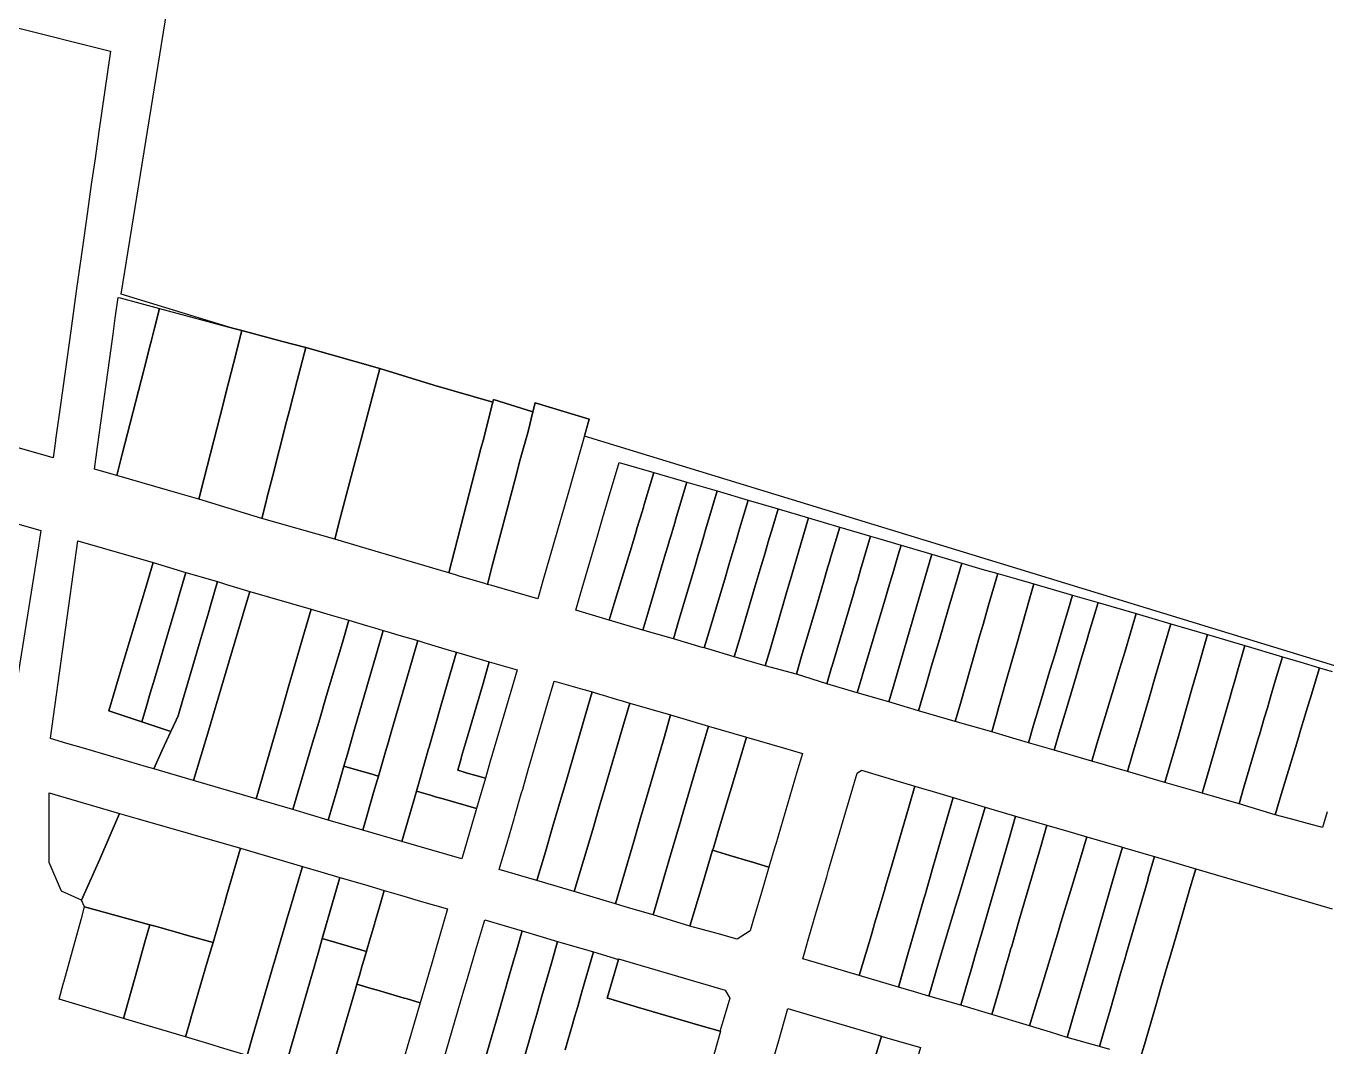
# Model space of a CAD drawing. Header units: metres. Extents: x 3 to 1005126, y 39 to 4383651.
# Drawn here: x 478953.3 to 479153.4, y 4372451.9 to 4372609 of the extents above; entities that cross this region are included whole.
import ezdxf

# ---------------------------------------------------------------- set-up
doc = ezdxf.new("R2010")
doc.units = ezdxf.units.M
doc.header["$MEASUREMENT"] = 0
doc.layers.add('TM_Llucmajor', color=7, linetype='Continuous')

msp = doc.modelspace()

# ---------------------------------------------------------------- linework, layer by layer
at = {"layer": 'TM_Llucmajor', "linetype": 'Continuous', "flags": 128}
for points in [[(479165.47, 4372507.29), (479039.29, 4372545.93), (479040.04, 4372548.54), (479031.71, 4372551.02), (479031.36, 4372549.67), (479025.31, 4372551.54), (479025.2, 4372551.12), (479016.11, 4372553.75), (479007.82, 4372556.31), (478996.39, 4372559.52), (478992.84, 4372560.47), (478986.58, 4372562.15), (478985.32, 4372562.49), (478984.24, 4372562.78), (478968, 4372567.75), (478975.86, 4372616.36)], [(478951.24, 4372608.94), (478966.35, 4372605.15), (478964.57, 4372592.77), (478963.97, 4372588.62), (478963.4, 4372584.62), (478962.8, 4372580.48), (478962.18, 4372576.05), (478961.23, 4372569.26), (478961.19, 4372568.99), (478960.23, 4372562.1), (478959.36, 4372555.84), (478958.6, 4372550.38), (478957.89, 4372545.33), (478957.87, 4372545.17), (478957.51, 4372542.59), (478951.98, 4372544.14)], [(479153.61, 4372488.12), (479152.88, 4372485.69), (479150.02, 4372486.47), (479148.73, 4372486.82), (479145.6, 4372487.68), (479146.37, 4372490.26), (479148.71, 4372498.02), (479149.06, 4372499.19), (479149.56, 4372500.83), (479149.92, 4372502.03), (479149.96, 4372502.16), (479150.58, 4372504.2), (479150.98, 4372505.52), (479152.42, 4372510.29), (479154.36, 4372509.72)], [(479120.12, 4372451.57), (479118.56, 4372452.03), (479119.47, 4372455.18), (479120.07, 4372457.23), (479120.96, 4372460.32), (479121.6, 4372462.54), (479121.7, 4372462.89), (479122.56, 4372465.84), (479122.67, 4372466.23), (479125.97, 4372477.61), (479126.07, 4372477.95), (479127.02, 4372481.24), (479133.36, 4372479.34), (479132.53, 4372476.5), (479132.31, 4372475.75), (479130.65, 4372470.08), (479130.55, 4372469.73), (479129.26, 4372465.34), (479129.18, 4372465.05), (479128.98, 4372464.38), (479127.9, 4372460.7), (479127.67, 4372459.9), (479127.15, 4372458.12), (479125.46, 4372452.33), (479124.83, 4372450.19)], [(479153.76, 4372441.69), (479150.83, 4372442.55), (479143.06, 4372444.84), (479137.4, 4372446.5), (479136.86, 4372446.66), (479136.86, 4372446.66), (479131.93, 4372448.1), (479124.83, 4372450.19), (479125.46, 4372452.33), (479127.15, 4372458.12), (479127.67, 4372459.9), (479127.9, 4372460.7), (479128.98, 4372464.38), (479129.18, 4372465.05), (479129.26, 4372465.34), (479130.55, 4372469.73), (479130.65, 4372470.08), (479132.31, 4372475.75), (479132.53, 4372476.5), (479133.36, 4372479.34), (479154.38, 4372473.19)], [(479028.98, 4372446.72), (479030.82, 4372453.12), (479031.24, 4372454.59), (479031.35, 4372454.97), (479031.94, 4372457.01), (479031.94, 4372457.01), (479032.73, 4372459.75), (479033.49, 4372462.38), (479034.3, 4372465.22), (479035.15, 4372468.16), (479040.68, 4372466.56), (479039.01, 4372460.78), (479038.74, 4372459.86), (479038.25, 4372458.15), (479037.77, 4372456.51), (479037.45, 4372455.42), (479036.73, 4372452.92), (479036.33, 4372451.53)], [(479036.33, 4372451.53), (479036.73, 4372452.92), (479037.45, 4372455.42), (479037.77, 4372456.51), (479038.25, 4372458.15), (479038.74, 4372459.86), (479039.01, 4372460.78), (479040.68, 4372466.56), (479044.53, 4372465.43), (479042.78, 4372459.46), (479043.04, 4372459.38), (479043.04, 4372459.38), (479047.62, 4372458.04), (479057.26, 4372455.18), (479060.17, 4372454.38), (479060.25, 4372454.36), (479059.21, 4372450.75)]]:
    msp.add_lwpolyline(points, dxfattribs=at)
for points in [[(478967.3, 4372539.83), (478963.87, 4372540.81), (478964.35, 4372544.25), (478966.75, 4372561.57), (478967.09, 4372564.05), (478967.53, 4372567.24), (478967.82, 4372567.16), (478973.91, 4372565.54), (478973.13, 4372562.5), (478972.6, 4372560.45), (478972.51, 4372560.09), (478971.48, 4372556.08), (478968.15, 4372543.12), (478967.3, 4372539.83)], [(478977.05, 4372537.05), (478967.3, 4372539.83), (478968.15, 4372543.12), (478971.48, 4372556.08), (478972.51, 4372560.09), (478972.6, 4372560.45), (478973.13, 4372562.5), (478973.91, 4372565.54), (478985.32, 4372562.49), (478986.58, 4372562.15), (478985.28, 4372557.07), (478984.17, 4372552.72), (478983.74, 4372551.05), (478980.72, 4372539.23), (478979.95, 4372536.22), (478977.05, 4372537.05)], [(478989.62, 4372533.23), (478979.95, 4372536.22), (478980.72, 4372539.23), (478983.74, 4372551.05), (478984.17, 4372552.72), (478985.28, 4372557.07), (478986.58, 4372562.15), (478992.84, 4372560.47), (478996.39, 4372559.52), (478995.09, 4372554.48), (478993.89, 4372549.83), (478993.46, 4372548.14), (478991.28, 4372539.67), (478990.43, 4372536.38), (478990.35, 4372536.07), (478989.62, 4372533.23)], [(479000.85, 4372530.05), (478989.62, 4372533.23), (478990.35, 4372536.07), (478990.43, 4372536.38), (478991.28, 4372539.67), (478993.46, 4372548.14), (478993.89, 4372549.83), (478995.09, 4372554.48), (478996.39, 4372559.52), (479007.82, 4372556.31), (479004.93, 4372545.44), (479003.87, 4372541.43), (479001.7, 4372533.29), (479001.65, 4372533.09), (479000.85, 4372530.05)], [(479004.84, 4372528.88), (479000.85, 4372530.05), (479001.65, 4372533.09), (479001.7, 4372533.29), (479003.87, 4372541.43), (479004.93, 4372545.44), (479007.82, 4372556.31), (479016.11, 4372553.75), (479025.2, 4372551.12), (479023.68, 4372545.25), (479023.36, 4372544), (479018.4, 4372524.87), (479017.17, 4372525.22), (479016.82, 4372525.33), (479014.59, 4372525.99), (479011.06, 4372527.04), (479008.84, 4372527.69), (479004.84, 4372528.88)], [(479020, 4372524.39), (479019.43, 4372524.55), (479018.4, 4372524.87), (479023.36, 4372544), (479023.68, 4372545.25), (479025.2, 4372551.12), (479025.31, 4372551.54), (479031.36, 4372549.67), (479030.62, 4372546.64), (479029.41, 4372542.29), (479028.62, 4372539.27), (479025.11, 4372525.95), (479024.37, 4372523.11), (479023.79, 4372523.29), (479020, 4372524.39)], [(479025.05, 4372522.91), (479024.37, 4372523.11), (479025.11, 4372525.95), (479028.62, 4372539.27), (479029.41, 4372542.29), (479030.62, 4372546.64), (479031.36, 4372549.67), (479031.71, 4372551.02), (479040.04, 4372548.54), (479038.79, 4372544.17), (479036.72, 4372536.95), (479032.9, 4372523.67), (479032.09, 4372520.86), (479025.05, 4372522.91)], [(479043.1, 4372517.62), (479037.94, 4372519.16), (479038.68, 4372521.67), (479041.24, 4372530.39), (479042.08, 4372533.25), (479043, 4372536.36), (479044.62, 4372541.87), (479049.99, 4372540.3), (479048.5, 4372535.39), (479048.32, 4372534.79), (479048.15, 4372534.24), (479047.37, 4372531.69), (479047.24, 4372531.25), (479046.51, 4372528.84), (479043.86, 4372520.14), (479043.1, 4372517.62)], [(478922.05, 4372485.61), (478913.45, 4372488.22), (478917.3, 4372503.66), (478918.53, 4372508.61), (478919.18, 4372511.22), (478920.93, 4372518.16), (478925.67, 4372536.94), (478926.53, 4372539.75), (478930.59, 4372538.55), (478934.82, 4372537.26), (478950.98, 4372532.71), (478952.96, 4372532.16), (478955.65, 4372531.39), (478955.06, 4372527.68), (478950.35, 4372498.1), (478949.88, 4372495.13), (478948.19, 4372484.5), (478945.17, 4372482.03), (478943, 4372480.26), (478942.18, 4372479.59), (478938.5, 4372480.62), (478929.29, 4372483.41), (478927.72, 4372483.89), (478922.05, 4372485.61)], [(479048.29, 4372516.07), (479043.1, 4372517.62), (479043.86, 4372520.14), (479046.51, 4372528.84), (479047.24, 4372531.25), (479047.37, 4372531.69), (479048.15, 4372534.24), (479048.32, 4372534.79), (479048.5, 4372535.39), (479049.99, 4372540.3), (479055.04, 4372538.85), (479053.31, 4372533.02), (479053.23, 4372532.73), (479052.98, 4372531.89), (479052.63, 4372530.7), (479052.34, 4372529.74), (479052.27, 4372529.48), (479051.63, 4372527.34), (479049.05, 4372518.62), (479048.29, 4372516.07)], [(479052.98, 4372514.73), (479048.29, 4372516.07), (479049.05, 4372518.62), (479051.63, 4372527.34), (479052.27, 4372529.48), (479052.34, 4372529.74), (479052.63, 4372530.7), (479052.98, 4372531.89), (479053.23, 4372532.73), (479053.31, 4372533.02), (479055.04, 4372538.85), (479059.72, 4372537.5), (479058.3, 4372532.7), (479057.79, 4372530.99), (479057.76, 4372530.88), (479057.72, 4372530.74), (479057.3, 4372529.31), (479056.94, 4372528.11), (479056.81, 4372527.67), (479056.31, 4372525.96), (479056.11, 4372525.3), (479053.72, 4372517.25), (479052.98, 4372514.73)], [(479057.73, 4372513.33), (479057.42, 4372513.42), (479052.98, 4372514.73), (479053.72, 4372517.25), (479056.11, 4372525.3), (479056.31, 4372525.96), (479056.81, 4372527.67), (479056.94, 4372528.11), (479057.3, 4372529.31), (479057.72, 4372530.74), (479057.76, 4372530.88), (479057.79, 4372530.99), (479058.3, 4372532.7), (479059.72, 4372537.5), (479064.5, 4372536.08), (479063.68, 4372533.32), (479063.07, 4372531.28), (479062.53, 4372529.46), (479062.49, 4372529.33), (479061.58, 4372526.25), (479060.88, 4372523.89), (479059.92, 4372520.67), (479058.48, 4372515.85), (479057.73, 4372513.33)], [(479062.35, 4372511.97), (479058.26, 4372513.17), (479057.73, 4372513.33), (479058.48, 4372515.85), (479059.92, 4372520.67), (479060.88, 4372523.89), (479061.58, 4372526.25), (479062.49, 4372529.33), (479062.53, 4372529.46), (479063.07, 4372531.28), (479063.68, 4372533.32), (479064.5, 4372536.08), (479069.09, 4372534.73), (479068.27, 4372531.96), (479067.58, 4372529.63), (479067.09, 4372527.97), (479066.55, 4372526.13), (479066.5, 4372525.97), (479065.58, 4372522.86), (479063.1, 4372514.49), (479062.35, 4372511.97)], [(479067.12, 4372510.6), (479062.35, 4372511.97), (479063.1, 4372514.49), (479065.58, 4372522.86), (479066.5, 4372525.97), (479066.55, 4372526.13), (479067.09, 4372527.97), (479067.58, 4372529.63), (479068.27, 4372531.96), (479069.09, 4372534.73), (479073.76, 4372533.34), (479072.27, 4372528.25), (479071.3, 4372524.91), (479071.19, 4372524.55), (479070.35, 4372521.67), (479067.85, 4372513.09), (479067.12, 4372510.6)], [(479071.9, 4372509.27), (479067.12, 4372510.6), (479067.85, 4372513.09), (479070.35, 4372521.67), (479071.19, 4372524.55), (479071.3, 4372524.91), (479072.27, 4372528.25), (479073.76, 4372533.34), (479078.58, 4372531.93), (479077.07, 4372526.83), (479077.05, 4372526.74), (479076.77, 4372525.81), (479075.98, 4372523.11), (479075.94, 4372523), (479075.92, 4372522.92), (479075.13, 4372520.25), (479072.61, 4372511.69), (479071.9, 4372509.27)], [(479076.58, 4372507.8), (479071.9, 4372509.27), (479072.61, 4372511.69), (479075.13, 4372520.25), (479075.92, 4372522.92), (479075.94, 4372523), (479075.98, 4372523.11), (479076.77, 4372525.81), (479077.05, 4372526.74), (479077.07, 4372526.83), (479078.58, 4372531.93), (479083.33, 4372530.53), (479081.79, 4372525.33), (479081.3, 4372523.67), (479080.97, 4372522.57), (479080.68, 4372521.58), (479077.4, 4372510.58), (479077.32, 4372510.3), (479076.58, 4372507.8)], [(479081.27, 4372506.42), (479076.58, 4372507.8), (479077.32, 4372510.3), (479077.4, 4372510.58), (479080.68, 4372521.58), (479080.97, 4372522.57), (479081.3, 4372523.67), (479081.79, 4372525.33), (479083.33, 4372530.53), (479084.39, 4372530.22), (479088.02, 4372529.13), (479087.59, 4372527.67), (479086.84, 4372525.14), (479086.09, 4372522.63), (479085.66, 4372521.17), (479082.1, 4372509.21), (479082.03, 4372508.97), (479081.27, 4372506.42)], [(478967.86, 4372509.56), (478966.09, 4372503.65), (478971.18, 4372501.97), (478975.65, 4372500.49), (478974.31, 4372497.59), (478973, 4372494.71), (478971.91, 4372495.05), (478962.2, 4372497.89), (478959.62, 4372498.65), (478957.1, 4372499.39), (478957.11, 4372499.43), (478961.33, 4372529.78), (478972.93, 4372526.49), (478971.88, 4372522.97), (478968.46, 4372511.58), (478967.86, 4372509.56)], [(479086.13, 4372505.06), (479081.27, 4372506.42), (479082.03, 4372508.97), (479082.1, 4372509.21), (479085.66, 4372521.17), (479086.09, 4372522.63), (479086.84, 4372525.14), (479087.59, 4372527.67), (479088.02, 4372529.13), (479092.75, 4372527.74), (479090.85, 4372521.23), (479086.93, 4372507.79), (479086.13, 4372505.06)], [(478971.18, 4372501.97), (478966.09, 4372503.65), (478967.86, 4372509.56), (478968.46, 4372511.58), (478971.88, 4372522.97), (478972.93, 4372526.49), (478977.95, 4372524.91), (478976.93, 4372521.46), (478976.55, 4372520.17), (478975.28, 4372515.88), (478974.76, 4372514.11), (478973.89, 4372511.14), (478973.12, 4372508.55), (478972.48, 4372506.37), (478971.89, 4372504.37), (478971.18, 4372501.97)], [(479090.68, 4372503.67), (479086.13, 4372505.06), (479086.93, 4372507.79), (479090.85, 4372521.23), (479092.75, 4372527.74), (479097.38, 4372526.37), (479096.4, 4372523.05), (479095.94, 4372521.49), (479095.39, 4372519.62), (479094.59, 4372516.91), (479093.91, 4372514.61), (479092.72, 4372510.57), (479091.76, 4372507.32), (479091.5, 4372506.45), (479090.68, 4372503.67)], [(479096.35, 4372502.02), (479090.68, 4372503.67), (479091.5, 4372506.45), (479091.76, 4372507.32), (479092.72, 4372510.57), (479093.91, 4372514.61), (479094.59, 4372516.91), (479095.39, 4372519.62), (479095.94, 4372521.49), (479096.4, 4372523.05), (479097.38, 4372526.37), (479100.47, 4372525.47), (479102.89, 4372524.79), (479101.48, 4372519.89), (479100.63, 4372516.93), (479100.16, 4372515.3), (479099.49, 4372512.96), (479097.14, 4372504.78), (479096.35, 4372502.02)], [(478975.65, 4372500.49), (478971.18, 4372501.97), (478971.89, 4372504.37), (478972.48, 4372506.37), (478973.12, 4372508.55), (478973.89, 4372511.14), (478974.76, 4372514.11), (478975.28, 4372515.88), (478976.55, 4372520.17), (478976.93, 4372521.46), (478977.95, 4372524.91), (478982.81, 4372523.53), (478981.79, 4372520.03), (478981.41, 4372518.73), (478980.15, 4372514.43), (478977.99, 4372507.09), (478977.43, 4372505.17), (478976.76, 4372502.89), (478976.45, 4372502.21), (478975.65, 4372500.49)], [(479101.97, 4372500.4), (479096.35, 4372502.02), (479097.14, 4372504.78), (479099.49, 4372512.96), (479100.16, 4372515.3), (479100.63, 4372516.93), (479101.48, 4372519.89), (479102.89, 4372524.79), (479105.78, 4372523.96), (479108.44, 4372523.19), (479107.83, 4372521.04), (479107.15, 4372518.66), (479106.33, 4372515.77), (479105.86, 4372514.1), (479103.96, 4372507.41), (479103.84, 4372507), (479103.03, 4372504.14), (479102.75, 4372503.13), (479101.97, 4372500.4)], [(478979.13, 4372492.92), (478973, 4372494.71), (478974.31, 4372497.59), (478975.65, 4372500.49), (478976.45, 4372502.21), (478976.76, 4372502.89), (478977.43, 4372505.17), (478977.99, 4372507.09), (478980.15, 4372514.43), (478981.41, 4372518.73), (478981.79, 4372520.03), (478982.81, 4372523.53), (478984.19, 4372523.11), (478985.25, 4372522.79), (478987.81, 4372522), (478986.79, 4372518.59), (478982.92, 4372505.62), (478982.35, 4372503.7), (478981.46, 4372500.72), (478979.13, 4372492.92)], [(479107.61, 4372498.74), (479104.7, 4372499.6), (479101.97, 4372500.4), (479102.75, 4372503.13), (479103.03, 4372504.14), (479103.84, 4372507), (479103.96, 4372507.41), (479105.86, 4372514.1), (479106.33, 4372515.77), (479107.15, 4372518.66), (479107.83, 4372521.04), (479108.44, 4372523.19), (479114.41, 4372521.47), (479113.77, 4372519.35), (479113, 4372516.77), (479111.92, 4372513.15), (479111.71, 4372512.44), (479110.93, 4372509.85), (479109.63, 4372505.48), (479108.42, 4372501.46), (479107.61, 4372498.74)], [(478988.75, 4372490.1), (478979.13, 4372492.92), (478981.46, 4372500.72), (478982.35, 4372503.7), (478982.92, 4372505.62), (478986.79, 4372518.59), (478987.81, 4372522), (478997.22, 4372519.27), (478996.22, 4372515.83), (478993.81, 4372507.55), (478992.65, 4372503.55), (478988.75, 4372490.1)], [(479111.57, 4372497.62), (479107.61, 4372498.74), (479108.42, 4372501.46), (479109.63, 4372505.48), (479110.93, 4372509.85), (479111.71, 4372512.44), (479111.92, 4372513.15), (479113, 4372516.77), (479113.77, 4372519.35), (479114.41, 4372521.47), (479118.35, 4372520.34), (479116.93, 4372515.6), (479116.59, 4372514.46), (479115.85, 4372511.98), (479114.69, 4372508.09), (479113.56, 4372504.3), (479112.37, 4372500.29), (479111.57, 4372497.62)], [(479117.35, 4372495.92), (479111.57, 4372497.62), (479112.37, 4372500.29), (479113.56, 4372504.3), (479114.69, 4372508.09), (479115.85, 4372511.98), (479116.59, 4372514.46), (479116.93, 4372515.6), (479118.35, 4372520.34), (479124.22, 4372518.62), (479122.43, 4372512.69), (479121.67, 4372510.21), (479120.5, 4372506.33), (479118.16, 4372498.58), (479117.35, 4372495.92)], [(478994.4, 4372488.48), (478988.75, 4372490.1), (478992.65, 4372503.55), (478993.81, 4372507.55), (478996.22, 4372515.83), (478997.22, 4372519.27), (478999.12, 4372518.71), (479000.16, 4372518.42), (479003.04, 4372517.58), (479002.03, 4372514.15), (478999.56, 4372505.85), (478998.55, 4372502.42), (478998.39, 4372501.89), (478997.45, 4372498.74), (478996.37, 4372495.1), (478994.4, 4372488.48)], [(479122.87, 4372494.34), (479117.35, 4372495.92), (479118.16, 4372498.58), (479120.5, 4372506.33), (479121.67, 4372510.21), (479122.43, 4372512.69), (479124.22, 4372518.62), (479129.52, 4372517.06), (479127.12, 4372508.86), (479126.24, 4372505.83), (479124.96, 4372501.46), (479123.64, 4372496.97), (479122.87, 4372494.34)], [(478999.86, 4372486.84), (478994.4, 4372488.48), (478996.37, 4372495.1), (478997.45, 4372498.74), (478998.39, 4372501.89), (478998.55, 4372502.42), (478999.56, 4372505.85), (479002.03, 4372514.15), (479003.04, 4372517.58), (479005.91, 4372516.73), (479006.96, 4372516.42), (479008.33, 4372516.03), (479007.33, 4372512.61), (479003.91, 4372500.82), (479002.8, 4372496.97), (479002.27, 4372495.16), (479001.79, 4372493.49), (479001.17, 4372491.35), (478999.86, 4372486.84)], [(479128.63, 4372492.64), (479122.87, 4372494.34), (479123.64, 4372496.97), (479124.96, 4372501.46), (479126.24, 4372505.83), (479127.12, 4372508.86), (479129.52, 4372517.06), (479135.2, 4372515.38), (479133.59, 4372509.8), (479132.83, 4372507.19), (479130.69, 4372499.78), (479129.39, 4372495.27), (479128.63, 4372492.64)], [(479006.44, 4372493.95), (479003.87, 4372494.7), (479002.27, 4372495.16), (479002.8, 4372496.97), (479003.91, 4372500.82), (479007.33, 4372512.61), (479008.33, 4372516.03), (479009.23, 4372515.75), (479010.38, 4372515.42), (479013.63, 4372514.45), (479012.65, 4372511.07), (479009.54, 4372500.36), (479009.11, 4372498.89), (479008.72, 4372497.54), (479007.58, 4372493.62), (479006.44, 4372493.95)], [(479011.21, 4372483.55), (479005.16, 4372485.3), (479006.99, 4372491.59), (479007.58, 4372493.62), (479008.72, 4372497.54), (479009.11, 4372498.89), (479009.54, 4372500.36), (479012.65, 4372511.07), (479013.63, 4372514.45), (479014.55, 4372514.18), (479018.49, 4372513), (479019.58, 4372512.68), (479018.61, 4372509.33), (479017.25, 4372504.59), (479016.26, 4372501.16), (479015.54, 4372498.64), (479015.37, 4372498.05), (479015.3, 4372497.79), (479014.63, 4372495.45), (479014.57, 4372495.25), (479014.38, 4372494.57), (479014.26, 4372494.16), (479013.43, 4372491.28), (479013.02, 4372489.86), (479011.21, 4372483.55)], [(479134.36, 4372491), (479128.63, 4372492.64), (479129.39, 4372495.27), (479130.69, 4372499.78), (479132.83, 4372507.19), (479133.59, 4372509.8), (479135.2, 4372515.38), (479140.94, 4372513.68), (479139.75, 4372509.59), (479139.33, 4372508.14), (479138.99, 4372506.96), (479138.65, 4372505.79), (479135.11, 4372493.58), (479134.36, 4372491)], [(479015.58, 4372490.66), (479013.43, 4372491.28), (479014.26, 4372494.16), (479014.38, 4372494.57), (479014.57, 4372495.25), (479014.63, 4372495.45), (479015.3, 4372497.79), (479015.37, 4372498.05), (479015.54, 4372498.64), (479016.26, 4372501.16), (479017.25, 4372504.59), (479018.61, 4372509.33), (479019.58, 4372512.68), (479024.65, 4372511.19), (479023.68, 4372507.86), (479021.28, 4372499.71), (479020.38, 4372496.61), (479020.3, 4372496.34), (479019.78, 4372494.52), (479020.79, 4372494.23), (479021.09, 4372494.14), (479024.04, 4372493.3), (479023.49, 4372491.4), (479022.67, 4372488.62), (479019.5, 4372489.53), (479017.54, 4372490.1), (479016.51, 4372490.39), (479015.58, 4372490.66)], [(479140.04, 4372489.37), (479134.36, 4372491), (479135.11, 4372493.58), (479138.65, 4372505.79), (479138.99, 4372506.96), (479139.33, 4372508.14), (479139.75, 4372509.59), (479140.94, 4372513.68), (479146.71, 4372511.98), (479145.51, 4372507.92), (479144.94, 4372505.98), (479144.39, 4372504.12), (479143.92, 4372502.53), (479143.17, 4372499.98), (479143.09, 4372499.73), (479140.79, 4372491.91), (479140.04, 4372489.37)], [(479020.79, 4372494.23), (479019.78, 4372494.52), (479020.3, 4372496.34), (479020.38, 4372496.61), (479021.28, 4372499.71), (479023.68, 4372507.86), (479024.65, 4372511.19), (479028.91, 4372509.94), (479027.94, 4372506.62), (479024.75, 4372495.71), (479024.04, 4372493.3), (479021.09, 4372494.14), (479020.79, 4372494.23)], [(479145.6, 4372487.68), (479140.04, 4372489.37), (479140.79, 4372491.91), (479143.09, 4372499.73), (479143.17, 4372499.98), (479143.92, 4372502.53), (479144.39, 4372504.12), (479144.94, 4372505.98), (479145.51, 4372507.92), (479146.71, 4372511.98), (479149.39, 4372511.19), (479152.42, 4372510.29), (479150.98, 4372505.52), (479150.58, 4372504.2), (479149.96, 4372502.16), (479149.92, 4372502.03), (479149.56, 4372500.83), (479149.06, 4372499.19), (479148.71, 4372498.02), (479146.37, 4372490.26), (479145.6, 4372487.68)], [(479031.98, 4372477.54), (479026.18, 4372479.23), (479027.48, 4372483.69), (479028.46, 4372487.05), (479028.57, 4372487.44), (479029.57, 4372490.87), (479029.79, 4372491.61), (479030.65, 4372494.59), (479033.66, 4372504.94), (479034.62, 4372508.24), (479035.05, 4372508.12), (479038.99, 4372507.01), (479039.97, 4372506.73), (479040.49, 4372506.58), (479039.51, 4372503.24), (479036.4, 4372492.62), (479035.61, 4372489.92), (479034.95, 4372487.67), (479034.79, 4372487.12), (479034.39, 4372485.75), (479033.28, 4372481.99), (479031.98, 4372477.54)], [(479037.73, 4372475.84), (479031.98, 4372477.54), (479033.28, 4372481.99), (479034.39, 4372485.75), (479034.79, 4372487.12), (479034.95, 4372487.67), (479035.61, 4372489.92), (479036.4, 4372492.62), (479039.51, 4372503.24), (479040.49, 4372506.58), (479041.6, 4372506.24), (479042, 4372506.12), (479044.31, 4372505.41), (479044.71, 4372505.29), (479046.29, 4372504.81), (479045.32, 4372501.55), (479042.18, 4372490.91), (479041.67, 4372489.17), (479041.36, 4372488.13), (479040.56, 4372485.42), (479037.73, 4372475.84)], [(479041.65, 4372474.67), (479037.73, 4372475.84), (479040.56, 4372485.42), (479041.36, 4372488.13), (479041.67, 4372489.17), (479042.18, 4372490.91), (479045.32, 4372501.55), (479046.29, 4372504.81), (479052.55, 4372503.02), (479051.59, 4372499.72), (479048.44, 4372488.91), (479047.98, 4372487.33), (479047.56, 4372485.93), (479046.87, 4372483.56), (479045.6, 4372479.22), (479044.07, 4372473.95), (479041.65, 4372474.67)], [(479046.08, 4372473.37), (479044.07, 4372473.95), (479045.6, 4372479.22), (479046.87, 4372483.56), (479047.56, 4372485.93), (479047.98, 4372487.33), (479048.44, 4372488.91), (479051.59, 4372499.72), (479052.55, 4372503.02), (479058.36, 4372501.31), (479057.4, 4372498.03), (479054.23, 4372487.22), (479054, 4372486.42), (479053.62, 4372485.11), (479053.36, 4372484.24), (479052.54, 4372481.44), (479051.67, 4372478.49), (479049.85, 4372472.27), (479046.08, 4372473.37)], [(479055.53, 4372470.54), (479049.85, 4372472.27), (479051.67, 4372478.49), (479052.54, 4372481.44), (479053.36, 4372484.24), (479053.62, 4372485.11), (479054, 4372486.42), (479054.23, 4372487.22), (479057.4, 4372498.03), (479058.36, 4372501.31), (479064.23, 4372499.6), (479062.94, 4372495.29), (479062.68, 4372494.42), (479059.78, 4372484.73), (479059.64, 4372484.26), (479059.61, 4372484.17), (479059.13, 4372482.56), (479059.02, 4372482.2), (479057.52, 4372477.17), (479055.53, 4372470.54)], [(479061.67, 4372481.41), (479059.02, 4372482.2), (479059.13, 4372482.56), (479059.61, 4372484.17), (479059.64, 4372484.26), (479059.78, 4372484.73), (479062.68, 4372494.42), (479062.94, 4372495.29), (479064.23, 4372499.6), (479070.07, 4372497.89), (479072.83, 4372497.08), (479071.98, 4372494.2), (479068.72, 4372483.12), (479068.65, 4372482.89), (479067.69, 4372479.62), (479065.81, 4372480.17), (479065.18, 4372480.36), (479064.77, 4372480.48), (479061.67, 4372481.41)], [(479005.16, 4372485.3), (478999.86, 4372486.84), (479001.17, 4372491.35), (479001.79, 4372493.49), (479002.27, 4372495.16), (479003.87, 4372494.7), (479006.44, 4372493.95), (479007.58, 4372493.62), (479006.99, 4372491.59), (479005.16, 4372485.3)], [(479075.87, 4372464.64), (479072.9, 4372465.53), (479073.21, 4372466.6), (479073.73, 4372468.42), (479075.02, 4372472.86), (479076.57, 4372478.13), (479076.87, 4372479.16), (479081.26, 4372494.07), (479081.94, 4372494.52), (479085.68, 4372493.4), (479086.83, 4372493.05), (479090.16, 4372492.05), (479089.17, 4372488.68), (479086.38, 4372479.22), (479085.57, 4372476.46), (479085.55, 4372476.39), (479084.79, 4372473.79), (479084.38, 4372472.41), (479083.94, 4372470.92), (479083.77, 4372470.34), (479083.39, 4372469.03), (479083.09, 4372468), (479081.59, 4372462.92), (479075.87, 4372464.64)], [(478956.92, 4372491.02), (478967.72, 4372487.85), (478964.7, 4372480.85), (478961.88, 4372474.54), (478958.8, 4372475.92), (478956.92, 4372480.3), (478956.92, 4372491.02)], [(479022.67, 4372488.62), (479020.41, 4372480.89), (479011.21, 4372483.55), (479013.02, 4372489.86), (479013.43, 4372491.28), (479015.58, 4372490.66), (479016.51, 4372490.39), (479017.54, 4372490.1), (479019.5, 4372489.53), (479022.67, 4372488.62)], [(479087.6, 4372461.16), (479081.59, 4372462.92), (479083.09, 4372468), (479083.39, 4372469.03), (479083.77, 4372470.34), (479083.94, 4372470.92), (479084.38, 4372472.41), (479084.79, 4372473.79), (479085.55, 4372476.39), (479085.57, 4372476.46), (479086.38, 4372479.22), (479089.17, 4372488.68), (479090.16, 4372492.05), (479091.67, 4372491.61), (479092.43, 4372491.38), (479096.02, 4372490.33), (479095.06, 4372486.99), (479092.81, 4372479.2), (479092.49, 4372478.08), (479092.39, 4372477.73), (479091.97, 4372476.28), (479091.7, 4372475.36), (479091.52, 4372474.74), (479089.78, 4372468.71), (479089.07, 4372466.24), (479087.6, 4372461.16)], [(479090.06, 4372460.43), (479087.6, 4372461.16), (479089.07, 4372466.24), (479089.78, 4372468.71), (479091.52, 4372474.74), (479091.7, 4372475.36), (479091.97, 4372476.28), (479092.39, 4372477.73), (479092.49, 4372478.08), (479092.81, 4372479.2), (479095.06, 4372486.99), (479096.02, 4372490.33), (479100.95, 4372488.86), (479099.97, 4372485.56), (479096.79, 4372474.9), (479096.31, 4372473.3), (479096.08, 4372472.53), (479095.94, 4372472.07), (479094.56, 4372467.44), (479094.41, 4372466.95), (479093.8, 4372464.89), (479092.28, 4372459.78), (479090.06, 4372460.43)], [(479097.21, 4372458.36), (479092.28, 4372459.78), (479093.8, 4372464.89), (479094.41, 4372466.95), (479094.56, 4372467.44), (479095.94, 4372472.07), (479096.08, 4372472.53), (479096.31, 4372473.3), (479096.79, 4372474.9), (479099.97, 4372485.56), (479100.95, 4372488.86), (479105.65, 4372487.45), (479104.7, 4372484.18), (479100.35, 4372469.17), (479100.26, 4372468.86), (479100.15, 4372468.49), (479099.43, 4372466), (479098.8, 4372463.82), (479098.69, 4372463.44), (479098.45, 4372462.62), (479097.21, 4372458.36)], [(478986.36, 4372482.52), (478984.27, 4372475.37), (478983.82, 4372473.82), (478983.78, 4372473.69), (478982.13, 4372468.03), (478978.42, 4372469.06), (478976.3, 4372469.66), (478973.42, 4372470.46), (478972.39, 4372470.74), (478968.86, 4372471.71), (478962.36, 4372473.5), (478961.88, 4372474.54), (478964.7, 4372480.85), (478967.72, 4372487.85), (478970.59, 4372487.04), (478986.36, 4372482.52)], [(479101.98, 4372456.95), (479097.21, 4372458.36), (479098.45, 4372462.62), (479098.69, 4372463.44), (479098.8, 4372463.82), (479099.43, 4372466), (479100.15, 4372468.49), (479100.26, 4372468.86), (479100.35, 4372469.17), (479104.7, 4372484.18), (479105.65, 4372487.45), (479110.46, 4372486.06), (479109.51, 4372482.78), (479106.26, 4372471.64), (479105.57, 4372469.29), (479105.04, 4372467.47), (479104.93, 4372467.1), (479104.55, 4372465.75), (479104.15, 4372464.41), (479103.56, 4372462.37), (479103.21, 4372461.17), (479101.98, 4372456.95)], [(479107.79, 4372455.22), (479101.98, 4372456.95), (479103.21, 4372461.17), (479103.56, 4372462.37), (479104.15, 4372464.41), (479104.55, 4372465.75), (479104.93, 4372467.1), (479105.04, 4372467.47), (479105.57, 4372469.29), (479106.26, 4372471.64), (479109.51, 4372482.78), (479110.46, 4372486.06), (479112.03, 4372485.6), (479113.31, 4372485.23), (479116.63, 4372484.26), (479115.63, 4372481), (479114.29, 4372476.58), (479112.62, 4372471.08), (479112.23, 4372469.82), (479111.52, 4372467.48), (479110.74, 4372464.91), (479109.15, 4372459.68), (479109.06, 4372459.39), (479107.79, 4372455.22)], [(478987.38, 4372450.66), (478983.27, 4372451.88), (478982, 4372452.26), (478977.88, 4372453.49), (478978.65, 4372456.12), (478978.72, 4372456.37), (478981.25, 4372465.01), (478981.74, 4372466.69), (478982.13, 4372468.03), (478983.82, 4372473.82), (478984.27, 4372475.37), (478986.36, 4372482.52), (478995.88, 4372479.73), (478993.89, 4372472.92), (478993.51, 4372471.63), (478993.35, 4372471.07), (478992.57, 4372468.42), (478991.81, 4372465.83), (478991.25, 4372463.91), (478988.17, 4372453.35), (478987.38, 4372450.66)], [(479113.57, 4372453.42), (479111.01, 4372454.22), (479107.79, 4372455.22), (479109.06, 4372459.39), (479109.15, 4372459.68), (479110.74, 4372464.91), (479111.52, 4372467.48), (479112.23, 4372469.82), (479112.62, 4372471.08), (479114.29, 4372476.58), (479115.63, 4372481), (479116.63, 4372484.26), (479122.1, 4372482.67), (479121.14, 4372479.39), (479117.41, 4372466.59), (479116.43, 4372463.23), (479114.91, 4372458.01), (479113.57, 4372453.42)], [(479118.56, 4372452.03), (479113.57, 4372453.42), (479114.91, 4372458.01), (479116.43, 4372463.23), (479117.41, 4372466.59), (479121.14, 4372479.39), (479122.1, 4372482.67), (479122.41, 4372482.58), (479126.8, 4372481.3), (479127.02, 4372481.24), (479126.07, 4372477.95), (479125.97, 4372477.61), (479122.67, 4372466.23), (479122.56, 4372465.84), (479121.7, 4372462.89), (479121.6, 4372462.54), (479120.96, 4372460.32), (479120.07, 4372457.23), (479119.47, 4372455.18), (479118.56, 4372452.03)], [(479059.7, 4372469.38), (479055.53, 4372470.54), (479057.52, 4372477.17), (479059.02, 4372482.2), (479061.67, 4372481.41), (479064.77, 4372480.48), (479065.18, 4372480.36), (479065.81, 4372480.17), (479067.69, 4372479.62), (479066.43, 4372475.34), (479065.33, 4372471.6), (479064.8, 4372469.8), (479062.81, 4372468.52), (479059.7, 4372469.38)], [(478988.08, 4372450.45), (478987.38, 4372450.66), (478988.17, 4372453.35), (478991.25, 4372463.91), (478991.81, 4372465.83), (478992.57, 4372468.42), (478993.35, 4372471.07), (478993.51, 4372471.63), (478993.89, 4372472.92), (478995.88, 4372479.73), (478998.74, 4372478.89), (479001.65, 4372478.04), (478998.88, 4372468.42), (478998.39, 4372466.72), (478997.93, 4372465.14), (478997.67, 4372464.24), (478997.16, 4372462.47), (478994.04, 4372451.64), (478993.26, 4372448.91), (478988.08, 4372450.45)], [(479005.73, 4372466.64), (478998.94, 4372468.63), (479001.65, 4372478.04), (479005.45, 4372476.93), (479008.49, 4372476.04), (479007.75, 4372473.52), (479007.09, 4372471.27), (479006.96, 4372470.83), (479006.32, 4372468.64), (479005.74, 4372466.67), (479005.73, 4372466.64)], [(479006.49, 4372460.96), (479004.26, 4372461.61), (479004.45, 4372462.28), (479004.71, 4372463.17), (479005.1, 4372464.49), (479005.14, 4372464.63), (479005.74, 4372466.67), (479006.32, 4372468.64), (479006.96, 4372470.83), (479007.09, 4372471.27), (479007.75, 4372473.52), (479008.49, 4372476.04), (479011, 4372475.3), (479014.23, 4372474.35), (479018.2, 4372473.19), (479016.51, 4372467.37), (479015.78, 4372464.86), (479014, 4372458.74), (479011.83, 4372459.38), (479011.57, 4372459.46), (479007.42, 4372460.68), (479006.49, 4372460.96)], [(478968.36, 4372456.34), (478958.45, 4372459.29), (478959.14, 4372461.8), (478959.18, 4372461.93), (478961.84, 4372471.57), (478961.87, 4372471.7), (478962.36, 4372473.5), (478968.86, 4372471.71), (478972.39, 4372470.74), (478971.8, 4372468.62), (478971.6, 4372467.9), (478970.45, 4372463.81), (478969.17, 4372459.23), (478969.14, 4372459.11), (478969.11, 4372459.01), (478969.08, 4372458.9), (478968.36, 4372456.34)], [(478977.88, 4372453.49), (478968.36, 4372456.34), (478969.08, 4372458.9), (478969.11, 4372459.01), (478969.14, 4372459.11), (478969.17, 4372459.23), (478970.45, 4372463.81), (478971.6, 4372467.9), (478971.8, 4372468.62), (478972.39, 4372470.74), (478973.42, 4372470.46), (478976.3, 4372469.66), (478978.42, 4372469.06), (478982.13, 4372468.03), (478981.74, 4372466.69), (478981.25, 4372465.01), (478978.72, 4372456.37), (478978.65, 4372456.12), (478977.88, 4372453.49)], [(479021.23, 4372440.65), (479016, 4372442.19), (479015.58, 4372442.99), (479016.27, 4372445.33), (479020.23, 4372458.87), (479020.89, 4372461.15), (479021.28, 4372462.47), (479022.58, 4372466.9), (479023.94, 4372471.53), (479027.07, 4372470.59), (479029.72, 4372469.79), (479028.84, 4372466.76), (479028.38, 4372465.2), (479027.35, 4372461.67), (479027.23, 4372461.27), (479026.87, 4372460.01), (479026.04, 4372457.17), (479022.09, 4372443.63), (479021.23, 4372440.65)], [(479005.73, 4372466.64), (479005.14, 4372464.63), (479005.1, 4372464.49), (479004.71, 4372463.17), (479004.45, 4372462.28), (479004.26, 4372461.61), (479003.94, 4372460.5), (479000.76, 4372449.68), (478999.96, 4372446.95), (478999.05, 4372447.22), (478994.12, 4372448.66), (478993.74, 4372448.77), (478993.26, 4372448.91), (478994.04, 4372451.64), (478997.16, 4372462.47), (478997.67, 4372464.24), (478997.93, 4372465.14), (478998.39, 4372466.72), (478998.88, 4372468.42), (478998.94, 4372468.63), (479005.73, 4372466.64)], [(479026.77, 4372439.03), (479025.53, 4372439.39), (479024.59, 4372439.67), (479021.23, 4372440.65), (479022.09, 4372443.63), (479026.04, 4372457.17), (479026.87, 4372460.01), (479027.23, 4372461.27), (479027.35, 4372461.67), (479028.38, 4372465.2), (479028.84, 4372466.76), (479029.72, 4372469.79), (479035.15, 4372468.16), (479034.3, 4372465.22), (479033.49, 4372462.38), (479032.73, 4372459.75), (479031.94, 4372457.01), (479031.35, 4372454.97), (479031.24, 4372454.59), (479030.82, 4372453.12), (479028.98, 4372446.72), (479027.63, 4372442.02), (479026.77, 4372439.03)], [(479060.2, 4372454.48), (479060.17, 4372454.38), (479057.26, 4372455.18), (479047.62, 4372458.04), (479043.04, 4372459.38), (479042.78, 4372459.46), (479044.53, 4372465.43), (479044.54, 4372465.49), (479060.95, 4372460.7), (479060.98, 4372460.65), (479061, 4372460.61), (479061.65, 4372459.46), (479060.2, 4372454.48)], [(479010.53, 4372446.84), (479009.92, 4372444.75), (479009.05, 4372444.22), (478999.96, 4372446.95), (479000.76, 4372449.68), (479003.94, 4372460.5), (479004.26, 4372461.61), (479006.49, 4372460.96), (479007.42, 4372460.68), (479011.57, 4372459.46), (479011.83, 4372459.38), (479014, 4372458.74), (479010.53, 4372446.84)], [(479082.81, 4372446.21), (479078.95, 4372447.33), (479077.43, 4372447.77), (479076.51, 4372448.03), (479071.3, 4372449.53), (479068.42, 4372450.35), (479069.18, 4372452.96), (479070.03, 4372455.88), (479070.61, 4372457.85), (479073.5, 4372457), (479085.01, 4372453.61), (479082.81, 4372446.21)], [(479082.81, 4372446.21), (479085.01, 4372453.61), (479085.12, 4372453.58), (479091, 4372451.87), (479089.16, 4372445.57), (479089.14, 4372445.5), (479088.61, 4372443.72), (479087.96, 4372441.5), (479087.65, 4372440.44), (479087.63, 4372440.44), (479081.77, 4372442.18), (479081.63, 4372442.22), (479082.81, 4372446.21)]]:
    msp.add_lwpolyline(points, close=True, dxfattribs=at)

doc.saveas('drawing.dxf')
